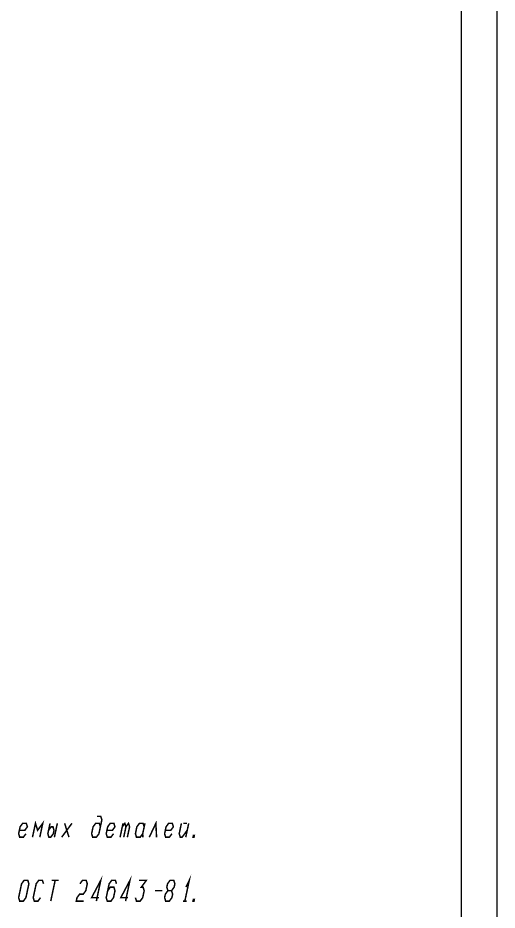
# Model space of a CAD drawing. Header units: millimetres. Extents: x 0 to 841, y 0 to 594.
# Drawn here: x 760.6 to 841, y 152.5 to 302.4 of the extents above; entities that cross this region are included whole.
import ezdxf

# ---------------------------------------------------------------- set-up
doc = ezdxf.new("R2010")
doc.units = ezdxf.units.MM
doc.header["$LTSCALE"] = 46.255
doc.layers.get('0').update_dxf_attribs({"linetype": 'CONTINUOUS'})

msp = doc.modelspace()

# ---------------------------------------------------------------- linework, layer by layer
at = {"color": 7, "linetype": 'Continuous'}
for p, q in [((841, 0), (841, 594)), ((835, 5), (835, 589))]:
    msp.add_line(p, q, dxfattribs=at)
at = {"color": 2, "linetype": 'Continuous', "const_width": 0.25}
for points in [[(774.4076886, 166.5311541), (774.2254255, 167.1144924), (773.6129212, 167.1144924), (773.1826801, 166.5311541), (772.9347022, 165.3644967), (773.1169654, 164.7811584), (773.7294696, 164.7811584), (774.1597107, 165.3644967), (774.6556665, 167.6978308), (774.4734034, 168.2811499), (773.8608991, 168.2811499)], [(760.8087018, 165.9478158), (761.727439, 165.9478158), (762.1576801, 166.5311541), (761.9754169, 167.1144924), (761.3629126, 167.1144924), (760.9326715, 166.5311541), (760.6846936, 165.3644967), (760.8669568, 164.7811584), (761.4794611, 164.7811584), (761.9097022, 165.3644967)], [(763.0107026, 164.7811584), (763.5066584, 167.1144924), (763.8711847, 165.9478158), (764.7316669, 167.1144924), (764.2357111, 164.7811584)], [(765.9566755, 167.1144924), (765.5846894, 165.3644967), (765.7669526, 164.7811584), (766.0732239, 164.7811584), (766.503465, 165.3644967), (766.6274347, 165.9478158), (766.4451715, 166.5311541), (766.1389386, 166.5311541), (765.7086976, 165.9478158)], [(767.181684, 167.1144924), (766.6857282, 164.7811584)], [(767.9106983, 164.7811584), (769.6316626, 167.1144924)], [(768.4066925, 167.1144924), (769.1357068, 164.7811584)], [(775.508689, 165.9478158), (776.4274262, 165.9478158), (776.8576673, 166.5311541), (776.6754425, 167.1144924), (776.0629383, 167.1144924), (775.6326972, 166.5311541), (775.3847193, 165.3644967), (775.566944, 164.7811584), (776.1794483, 164.7811584), (776.6096894, 165.3644967)], [(777.7107282, 164.7811584), (778.206684, 167.1144924)], [(778.0826758, 166.5311541), (778.5129169, 167.1144924), (778.6951801, 166.5311541), (778.323194, 164.7811584)], [(778.6951801, 166.5311541), (779.1254212, 167.1144924), (779.3076844, 166.5311541), (778.9356983, 164.7811584)], [(781.7577015, 166.5311541), (781.5754383, 167.1144924), (780.962934, 167.1144924), (780.5326929, 166.5311541), (780.284715, 165.3644967), (780.4669782, 164.7811584), (781.079444, 164.7811584), (781.5096851, 165.3644967)], [(781.8816712, 167.1144924), (781.5096851, 165.3644967), (781.5388318, 164.7811584)], [(782.6107239, 164.7811584), (783.719184, 167.1144924), (783.835694, 164.7811584)], [(785.3086805, 165.9478158), (786.2274561, 165.9478158), (786.6576972, 166.5311541), (786.475434, 167.1144924), (785.8629297, 167.1144924), (785.4326886, 166.5311541), (785.1847107, 165.3644967), (785.3669739, 164.7811584), (785.9794782, 164.7811584), (786.4097193, 165.3644967)], [(788.0066755, 167.1144924), (787.6346894, 165.3644967), (787.8169526, 164.7811584), (788.1232239, 164.7811584), (788.9837061, 165.9478158)], [(788.3129084, 167.1144924), (788.9254126, 167.1144924)], [(789.231684, 167.1144924), (788.7357282, 164.7811584)], [(790.1138532, 164.7811584), (789.9606983, 164.7811584), (790.0227216, 165.0728179), (790.1758381, 165.0728179), (790.1138532, 164.7811584)], [(760.8669568, 154.0465875), (760.6846936, 154.6299066), (761.1806495, 156.9632406), (761.6108905, 157.5465789), (762.2233948, 157.5465789), (762.405658, 156.9632406), (761.9097022, 154.6299066), (761.4794611, 154.0465875), (760.8669568, 154.0465875)], [(764.8556751, 156.9632406), (764.6734119, 157.5465789), (764.0609076, 157.5465789), (763.6306665, 156.9632406), (763.1347107, 154.6299066), (763.3169739, 154.0465875), (763.9294782, 154.0465875), (764.3597193, 154.6299066)], [(766.8171576, 157.5465789), (766.0732239, 154.0465875)], [(766.2046534, 157.5465789), (767.4296619, 157.5465789)], [(770.9806794, 156.9632406), (771.4109205, 157.5465789), (772.0234247, 157.5465789), (772.2056495, 156.9632406), (771.9576715, 155.7965832), (771.5274305, 155.2132449), (770.9149262, 155.2132449), (770.4846851, 154.6299066), (770.3607154, 154.0465875), (771.5857239, 154.0465875)], [(773.7294696, 154.0465875), (774.4734034, 157.5465789), (772.9347022, 154.6299066), (774.1597107, 154.6299066)], [(777.1056836, 156.9632406), (776.9234205, 157.5465789), (776.3109162, 157.5465789), (775.8806751, 156.9632406), (775.3847193, 154.6299066), (775.566944, 154.0465875), (776.1794483, 154.0465875), (776.6096894, 154.6299066), (776.8576673, 155.7965832), (776.6754425, 156.3799215), (776.0629383, 156.3799215), (775.6326972, 155.7965832)], [(778.6294654, 154.0465875), (779.3733991, 157.5465789), (777.8346979, 154.6299066), (779.0597065, 154.6299066)], [(780.9046405, 157.5465789), (782.1296491, 157.5465789), (781.2691669, 156.3799215), (781.5754383, 156.3799215), (781.7577015, 155.7965832), (781.5096851, 154.6299066), (781.079444, 154.0465875), (780.4669782, 154.0465875), (780.284715, 154.6299066)], [(786.3514258, 155.7965832), (786.7816669, 156.3799215), (786.9056751, 156.9632406), (786.7234119, 157.5465789), (786.1109076, 157.5465789), (785.6806665, 156.9632406), (785.5566584, 156.3799215), (785.7389215, 155.7965832)], [(788.7722962, 156.3799215), (789.3265455, 157.5465789), (788.5825733, 154.0465875)], [(783.5951758, 155.7965832), (784.8201844, 155.7965832)], [(785.3669739, 154.0465875), (785.9794782, 154.0465875), (786.4097193, 154.6299066), (786.533689, 155.2132449), (786.3514258, 155.7965832), (785.7389215, 155.7965832), (785.3086805, 155.2132449), (785.1847107, 154.6299066), (785.3669739, 154.0465875)], [(790.1138532, 154.0465875), (789.9606983, 154.0465875), (790.0227216, 154.338247), (790.1758381, 154.338247), (790.1138532, 154.0465875)], [(788.2763404, 154.0465875), (788.8888446, 154.0465875)]]:
    msp.add_lwpolyline(points, dxfattribs=at)

doc.saveas('drawing.dxf')
